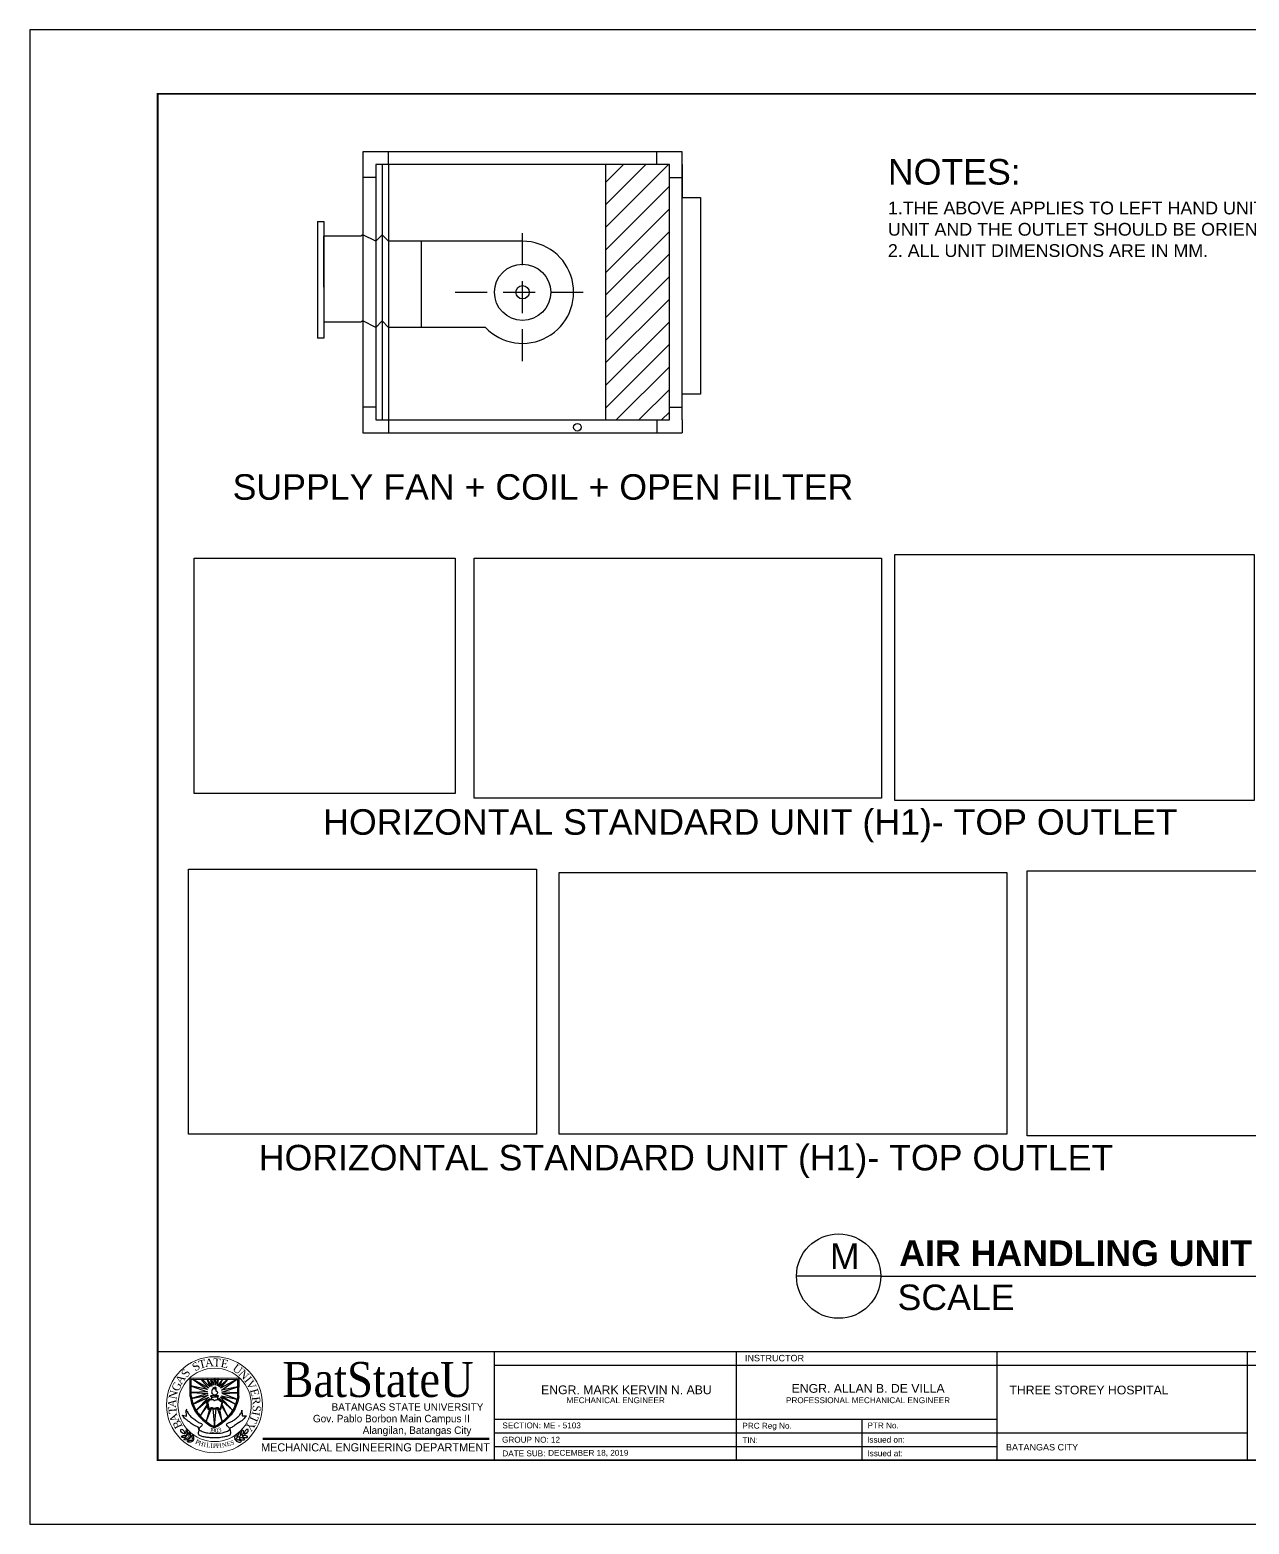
# Model space of a CAD drawing. Header units: inches. Extents: x 380.8 to 397.3, y 231.5 to 243.2.
# Drawn here: x 380.81 to 390.36, y 231.54 to 243.24 of the extents above; entities that cross this region are included whole.
import ezdxf
from ezdxf.enums import TextEntityAlignment as Align

# ---------------------------------------------------------------- set-up
doc = ezdxf.new("R2010")
doc.units = ezdxf.units.IN
doc.header["$MEASUREMENT"] = 0
doc.linetypes.add('DASHED2', pattern=[0.375, 0.25, -0.125])
for name, color, linetype in [('.1', 1, 'Continuous'), ('Hidden', 7, 'DASHED2'), ('SHEET', 3, 'Continuous'), ('text', 7, 'Continuous'), ('WALL', 2, 'Continuous')]:
    doc.layers.add(name, color=color, linetype=linetype)
doc.layers.add('stair', color=134, linetype='Continuous', lineweight=0)
doc.layers.add('texts', color=2, linetype='Continuous', lineweight=18)
doc.styles.add('arial', font='arial.ttf')
doc.styles.add('CGOTHIC', font='GOTHIC.TTF')
doc.styles.add('GARAMOND', font='GARA.TTF')
picture_1 = doc.add_image_def('image1.png', size_in_pixel=(440, 397))
picture_2 = doc.add_image_def('image2.png', size_in_pixel=(675, 398))
picture_3 = doc.add_image_def('image3.png', size_in_pixel=(616, 422))
picture_4 = doc.add_image_def('image4.png', size_in_pixel=(485, 369))
picture_5 = doc.add_image_def('image5.png', size_in_pixel=(655, 383))
picture_6 = doc.add_image_def('image6.png', size_in_pixel=(591, 381))

msp = doc.modelspace()

# ---------------------------------------------------------------- hatches: boundary and pattern name
h = msp.add_hatch()
h.set_pattern_fill('ANSI31', color=256)
h.set_pattern_definition([(45, (-1.32394, 0), (-0.088388348, 0.088388348), [])])
h.paths.add_polyline_path([(385.32191, 240.18195), (385.82191, 240.18195), (385.82191, 242.18195), (385.32191, 242.18195)])

# ---------------------------------------------------------------- linework, layer by layer
at = {"layer": '.1', "color": 0}
for p, q in [((397.3146, 243.23654), (380.8146, 243.23654)), ((380.8146, 243.23654), (380.8146, 231.53654)), ((380.8146, 231.53654), (397.3146, 231.53654))]:
    msp.add_line(p, q, dxfattribs=at)
at = {"layer": '.1', "linetype": 'Continuous', "ltscale": 0.5}
msp.add_line((386.34459, 232.88756), (386.34459, 232.03654), dxfattribs=at)
for p, q in [((385.92191, 242.28195), (383.42191, 242.28195)), ((383.42191, 242.28195), (383.42191, 242.18195)), ((383.62191, 242.18195), (383.62191, 242.28195)), ((385.72191, 242.18195), (385.72191, 242.28195)), ((385.92191, 242.18195), (385.92191, 242.28195)), ((383.42191, 242.18195), (383.42191, 240.18195)), ((383.52191, 242.08195), (383.42191, 242.08195)), ((385.82191, 242.18195), (383.52191, 242.18195)), ((383.52191, 242.18195), (383.52191, 240.18195)), ((383.57191, 242.18195), (383.57191, 240.18195)), ((383.62191, 242.18195), (383.62191, 240.18195)), ((385.32191, 242.18195), (385.32191, 240.18195)), ((385.82191, 240.18195), (385.82191, 242.18195)), ((385.82191, 242.08195), (385.92191, 242.08195)), ((385.92191, 240.18195), (385.92191, 242.18195)), ((385.92191, 242.18195), (385.92191, 241.92398)), ((385.92191, 241.92398), (386.06634, 241.92398)), ((386.06634, 241.92398), (386.06634, 240.38329)), ((383.06681, 241.73695), (383.06681, 240.82253)), ((383.06681, 241.73695), (383.11681, 241.73695)), ((383.11681, 241.73695), (383.11681, 240.82253)), ((383.40677, 241.62253), (383.11681, 241.62253)), ((383.11681, 241.22253), (383.11681, 241.62253)), ((383.42191, 241.63195), (383.40677, 241.62253)), ((383.52191, 241.58195), (383.42191, 241.63195)), ((383.57191, 241.63195), (383.52191, 241.58195)), ((383.57191, 241.63195), (383.62191, 241.58195)), ((384.67191, 241.58195), (383.62191, 241.58195)), ((383.87758, 241.58195), (383.87758, 240.90716)), ((383.11681, 241.22253), (383.11681, 240.82253)), ((383.40677, 240.94774), (383.11681, 240.94774)), ((383.42191, 240.95716), (383.40677, 240.94774)), ((383.52191, 240.90716), (383.42191, 240.95716)), ((383.57191, 240.95716), (383.52191, 240.90716)), ((383.57191, 240.95716), (383.62191, 240.90716)), ((384.38124, 240.90716), (383.62191, 240.90716)), ((383.11681, 240.82253), (383.06681, 240.82253)), ((386.06634, 240.38329), (385.92191, 240.38329)), ((383.52191, 240.28195), (383.42191, 240.28195)), ((385.82191, 240.28195), (385.92191, 240.28195)), ((383.42191, 240.18195), (383.42191, 240.08195)), ((383.52191, 240.18195), (385.82191, 240.18195)), ((383.62191, 240.18195), (383.62191, 240.08195)), ((385.72191, 240.18195), (385.72191, 240.08195)), ((385.92191, 240.18195), (385.92191, 240.08195)), ((383.42191, 240.08195), (385.92191, 240.08195)), ((387.47683, 233.47816), (386.81628, 233.47816)), ((387.47683, 233.47816), (392.68876, 233.47816)), ((382.06827, 232.53475), (382.06827, 232.67878)), ((382.20535, 232.58972), (382.07277, 232.61856)), ((382.07277, 232.61856), (382.20535, 232.57259)), ((382.07641, 232.54049), (382.07641, 232.6683)), ((382.21437, 232.60234), (382.09171, 232.6683)), ((382.09171, 232.6683), (382.20535, 232.58972)), ((382.16476, 232.6683), (382.15935, 232.66273)), ((382.15935, 232.66273), (382.21437, 232.60234)), ((382.22429, 232.61135), (382.16476, 232.6683)), ((382.20625, 232.6683), (382.20174, 232.6683)), ((382.20174, 232.6683), (382.22429, 232.61135)), ((382.23782, 232.61766), (382.20625, 232.6683)), ((382.23782, 232.6683), (382.22827, 232.66533)), ((382.22827, 232.66533), (382.23782, 232.61766)), ((382.25134, 232.62487), (382.23782, 232.6683)), ((382.25495, 232.6683), (382.25134, 232.62487)), ((382.26758, 232.6683), (382.25495, 232.6683)), ((382.28381, 232.6683), (382.26758, 232.62577)), ((382.26758, 232.62577), (382.26758, 232.6683)), ((382.32349, 232.6683), (382.28381, 232.61946)), ((382.28381, 232.61946), (382.29012, 232.6683)), ((382.29012, 232.6683), (382.28381, 232.6683)), ((382.36498, 232.6683), (382.29734, 232.61045)), ((382.29734, 232.61045), (382.32349, 232.6683)), ((382.43352, 232.6683), (382.30726, 232.60143)), ((382.30726, 232.60143), (382.36498, 232.6683)), ((382.31357, 232.58431), (382.43352, 232.6683)), ((382.44168, 232.61225), (382.31357, 232.58431)), ((382.31718, 232.57079), (382.44168, 232.61225)), ((382.44168, 232.53941), (382.44168, 232.6683)), ((382.44982, 232.53475), (382.45247, 232.67806)), ((382.20895, 232.55817), (382.0808, 232.51919)), ((382.0808, 232.51919), (382.20986, 232.54735)), ((382.20535, 232.57259), (382.08089, 232.56718)), ((382.08089, 232.56718), (382.20895, 232.55817)), ((382.20986, 232.54735), (382.09317, 232.47568)), ((382.09317, 232.47568), (382.21437, 232.53113)), ((382.21437, 232.53113), (382.11528, 232.42989)), ((382.11528, 232.42989), (382.22339, 232.52031)), ((382.19517, 232.49671), (382.20803, 232.43764)), ((382.20514, 232.49546), (382.21478, 232.44054)), ((382.23608, 232.53239), (382.23608, 232.51563)), ((382.2825, 232.53039), (382.2825, 232.51363)), ((382.40158, 232.42786), (382.29644, 232.52302)), ((382.31745, 232.49064), (382.30396, 232.43957)), ((382.42458, 232.47476), (382.30726, 232.53113)), ((382.30726, 232.53113), (382.40158, 232.42786)), ((382.30926, 232.43668), (382.32501, 232.49716)), ((382.31357, 232.54195), (382.42458, 232.47476)), ((382.31357, 232.54195), (382.43612, 232.51392)), ((382.44168, 232.56538), (382.31718, 232.57079)), ((382.31898, 232.55817), (382.44168, 232.56538)), ((382.43612, 232.51392), (382.31898, 232.55817)), ((382.01057, 232.38873), (382.04114, 232.38239)), ((382.04114, 232.38239), (382.03938, 232.4282)), ((382.20084, 232.46984), (382.14906, 232.38416)), ((382.14906, 232.38416), (382.20264, 232.45632)), ((382.19587, 232.34037), (382.23691, 232.4428)), ((382.22158, 232.43378), (382.19587, 232.34037)), ((382.24774, 232.44009), (382.25905, 232.30084)), ((382.25905, 232.30084), (382.27299, 232.44099)), ((382.28471, 232.44009), (382.32108, 232.33946)), ((382.32108, 232.33946), (382.30095, 232.43468)), ((382.31448, 232.46172), (382.36494, 232.37968)), ((382.36494, 232.37968), (382.31989, 232.47344)), ((382.47459, 232.4286), (382.47647, 232.38362)), ((382.47647, 232.38362), (382.50648, 232.3846))]:
    msp.add_line(p, q)
for centre, radius in [((384.67195, 241.18195), 0.22015), ((384.67191, 241.18195), 0.05204), ((385.10182, 240.12539), 0.02987), ((387.14656, 233.47816), 0.33027)]:
    msp.add_circle(centre, radius)
msp.add_arc((384.67191, 241.18195), 0.4, 223.391204, 90)
at = {"start_tangent": (-1, 0)}
msp.add_spline([(382.25793, 232.54725), (382.24655, 232.55344), (382.24056, 232.56282), (382.24056, 232.57319), (382.24056, 232.58118), (382.24296, 232.58537), (382.24535, 232.59335), (382.24895, 232.59255), (382.25014, 232.60054), (382.25254, 232.60653), (382.25574, 232.60214), (382.26193, 232.59655), (382.26672, 232.59655), (382.26632, 232.60293), (382.26412, 232.60872), (382.26452, 232.61072), (382.27031, 232.60573), (382.27031, 232.60114), (382.27131, 232.59675), (382.27131, 232.59196), (382.26952, 232.58457), (382.27391, 232.57779), (382.2793, 232.57798), (382.2827, 232.5692), (382.2817, 232.56202), (382.27651, 232.55224), (382.27151, 232.54805), (382.26532, 232.54685), (382.25773, 232.54685), (382.25813, 232.54685)], degree=3, dxfattribs=at)
for points in [[(382.06827, 232.53475), (382.07996, 232.48484), (382.10431, 232.42895), (382.13768, 232.38208), (382.20442, 232.32169), (382.24952, 232.29555), (382.25854, 232.29285)], [(382.07641, 232.54049), (382.08811, 232.49058), (382.11246, 232.4347), (382.14583, 232.38783), (382.21257, 232.32744), (382.25766, 232.3013), (382.26668, 232.29859)], [(382.19517, 232.49671), (382.19502, 232.50314), (382.20449, 232.5045), (382.21479, 232.50844), (382.22732, 232.5147), (382.23608, 232.51563), (382.23608, 232.51952)], [(382.44168, 232.54049), (382.42998, 232.49058), (382.40563, 232.4347), (382.37226, 232.38783), (382.30552, 232.32744), (382.26043, 232.3013), (382.25141, 232.29859)], [(382.44982, 232.53475), (382.43813, 232.48484), (382.41378, 232.42895), (382.38041, 232.38208), (382.31367, 232.32169), (382.26857, 232.29555), (382.25955, 232.29285)], [(382.32481, 232.49641), (382.32277, 232.50362), (382.31264, 232.50121), (382.30686, 232.5041), (382.30252, 232.5094), (382.29625, 232.51325), (382.29095, 232.51711), (382.2825, 232.51711)], [(382.20803, 232.43764), (382.21622, 232.43176), (382.2249, 232.43378), (382.23069, 232.43995), (382.23691, 232.4428), (382.24563, 232.4428), (382.25238, 232.44139), (382.25913, 232.43802), (382.27021, 232.44043), (382.27696, 232.44235), (382.28471, 232.44009), (382.30095, 232.43468), (382.30926, 232.43668)], [(382.21478, 232.44054), (382.22394, 232.44054), (382.22538, 232.44439), (382.23165, 232.44776), (382.24225, 232.45017), (382.25238, 232.44535), (382.25864, 232.44439), (382.26684, 232.44487), (382.27311, 232.44776), (382.28226, 232.44873), (382.28805, 232.44824), (382.29335, 232.44439), (382.29624, 232.44198), (382.30396, 232.43957)], [(382.02415, 232.24431), (382.00604, 232.25079), (381.99767, 232.26375), (381.99659, 232.27644), (381.99821, 232.2786), (382.00929, 232.27752), (382.02036, 232.26753), (382.02469, 232.25781), (382.02604, 232.24863), (382.02604, 232.24404), (382.02496, 232.24404), (382.02253, 232.24647), (382.02226, 232.24647)], [(382.04625, 232.23188), (382.05083, 232.24389), (382.04969, 232.25877), (382.04683, 232.26735), (382.04053, 232.27306), (382.03767, 232.27249), (382.03538, 232.26449), (382.03481, 232.25705), (382.03595, 232.24847), (382.03595, 232.24504), (382.03939, 232.23932), (382.04625, 232.23246), (382.0474, 232.23246)], [(382.06922, 232.21217), (382.0738, 232.22419), (382.07266, 232.23906), (382.06979, 232.24764), (382.0635, 232.25336), (382.06064, 232.25278), (382.05835, 232.24478), (382.05777, 232.23734), (382.05892, 232.22876), (382.05892, 232.22533), (382.06235, 232.21961), (382.06922, 232.21275), (382.07037, 232.21275)], [(382.44892, 232.21387), (382.44485, 232.22606), (382.44662, 232.24087), (382.44984, 232.24932), (382.45636, 232.25477), (382.4592, 232.25408), (382.46115, 232.24599), (382.46141, 232.23853), (382.45991, 232.23001), (382.45977, 232.22658), (382.4561, 232.22101), (382.44895, 232.21444), (382.4478, 232.21449)], [(382.4727, 232.2326), (382.46862, 232.24479), (382.47039, 232.2596), (382.47361, 232.26805), (382.48014, 232.27351), (382.48297, 232.27281), (382.48493, 232.26472), (382.48519, 232.25726), (382.48368, 232.24874), (382.48354, 232.24531), (382.47987, 232.23974), (382.47272, 232.23317), (382.47158, 232.23322)], [(382.4953, 232.24409), (382.51366, 232.24981), (382.52257, 232.26241), (382.52418, 232.27504), (382.52265, 232.27727), (382.51154, 232.27665), (382.50005, 232.26714), (382.49533, 232.2576), (382.49359, 232.24849), (382.4934, 232.2439), (382.49448, 232.24386), (382.49701, 232.24618), (382.49728, 232.24617)], [(382.04173, 232.22584), (382.03148, 232.21807), (382.01689, 232.215), (382.00785, 232.21534), (382.00059, 232.21977), (382.00034, 232.22268), (382.00738, 232.22713), (382.01436, 232.22976), (382.02291, 232.23107), (382.02621, 232.23204), (382.03266, 232.23035), (382.04118, 232.22568), (382.0415, 232.22458)], [(382.06469, 232.20613), (382.05445, 232.19836), (382.03986, 232.19529), (382.03082, 232.19563), (382.02356, 232.20006), (382.02331, 232.20297), (382.03035, 232.20742), (382.03733, 232.21005), (382.04588, 232.21136), (382.04918, 232.21233), (382.05563, 232.21064), (382.06414, 232.20597), (382.06447, 232.20487)], [(382.08982, 232.18831), (382.07958, 232.18054), (382.06499, 232.17747), (382.05595, 232.17781), (382.04869, 232.18224), (382.04844, 232.18515), (382.05548, 232.1896), (382.06246, 232.19223), (382.07101, 232.19354), (382.0743, 232.19451), (382.08076, 232.19282), (382.08927, 232.18815), (382.0896, 232.18705)], [(382.09435, 232.19435), (382.09893, 232.20636), (382.09779, 232.22124), (382.09492, 232.22982), (382.08863, 232.23554), (382.08577, 232.23496), (382.08348, 232.22696), (382.0829, 232.21952), (382.08405, 232.21094), (382.08405, 232.20751), (382.08748, 232.20179), (382.09435, 232.19493), (382.0955, 232.19493)], [(382.42307, 232.19711), (382.419, 232.20931), (382.42076, 232.22412), (382.42398, 232.23257), (382.43051, 232.23802), (382.43335, 232.23733), (382.4353, 232.22923), (382.43556, 232.22178), (382.43406, 232.21325), (382.43392, 232.20983), (382.43024, 232.20426), (382.4231, 232.19768), (382.42195, 232.19773)], [(382.42734, 232.19089), (382.43725, 232.1827), (382.45171, 232.17901), (382.46075, 232.17897), (382.46819, 232.1831), (382.46856, 232.186), (382.46171, 232.19073), (382.45485, 232.19366), (382.44636, 232.19533), (382.44311, 232.19643), (382.43659, 232.19501), (382.42789, 232.1907), (382.42752, 232.18962)], [(382.4532, 232.20764), (382.46311, 232.19945), (382.47756, 232.19577), (382.4866, 232.19573), (382.49404, 232.19986), (382.49442, 232.20275), (382.48756, 232.20749), (382.4807, 232.21041), (382.47221, 232.21208), (382.46896, 232.21318), (382.46244, 232.21176), (382.45374, 232.20746), (382.45337, 232.20637)], [(382.47697, 232.22637), (382.48688, 232.21818), (382.50133, 232.2145), (382.51037, 232.21446), (382.51781, 232.21859), (382.51819, 232.22148), (382.51134, 232.22622), (382.50448, 232.22915), (382.49598, 232.23081), (382.49273, 232.23191), (382.48621, 232.23049), (382.47751, 232.22619), (382.47714, 232.2251)]]:
    msp.add_spline(points, degree=3)
for points, end_tangent in [([(382.20514, 232.49546), (382.21767, 232.5022), (382.22635, 232.50991), (382.23502, 232.51232), (382.2437, 232.51328), (382.25238, 232.50991), (382.25575, 232.50557), (382.25913, 232.50316), (382.26395, 232.5075), (382.27503, 232.50991), (382.28564, 232.51184), (382.29721, 232.50654), (382.30492, 232.49883), (382.31456, 232.49546), (382.31745, 232.4969), (382.31745, 232.49064)], (0, -1)), ([(382.23377, 232.54397), (382.24835, 232.54317), (382.26353, 232.54257), (382.27372, 232.54277), (382.2827, 232.54377), (382.28769, 232.54337), (382.28789, 232.53858), (382.28789, 232.53459), (382.2861, 232.53099), (382.2819, 232.53039), (382.27352, 232.5296), (382.25894, 232.5296), (382.24156, 232.5292), (382.23717, 232.53179), (382.23218, 232.53499), (382.23357, 232.54417), (382.23357, 232.54516)], (-1, 0))]:
    msp.add_spline(points, degree=3, dxfattribs=dict(end_tangent=end_tangent))
for points, knots in [([(382.50648, 232.3846), (382.50714, 232.38463), (382.51118, 232.38387), (382.4883, 232.36241), (382.47431, 232.34399), (382.44565, 232.32811), (382.41923, 232.31033), (382.3999, 232.29476), (382.37903, 232.28794), (382.38329, 232.26625), (382.38846, 232.24897), (382.37623, 232.22784), (382.35103, 232.22308), (382.31817, 232.21455), (382.27776, 232.21147), (382.23824, 232.21049), (382.20317, 232.21587), (382.17222, 232.21916), (382.14987, 232.22718), (382.13776, 232.23632), (382.1334, 232.2445), (382.13696, 232.25925), (382.14007, 232.27382), (382.13504, 232.29896), (382.09929, 232.30634), (382.07202, 232.32944), (382.04663, 232.34908), (382.02495, 232.36389), (382.01759, 232.37842), (382.00569, 232.38963), (382.01033, 232.38902), (382.0152, 232.38777)], [1.52509566, 1.52509566, 1.52509566, 1.52509566, 1.53207344, 1.58461165, 1.6335577, 1.69806939, 1.76871142, 1.82363102, 1.85615423, 1.87443349, 1.94275521, 1.95956409, 2.0138373, 2.08171566, 2.16866491, 2.25326121, 2.31812611, 2.38039581, 2.43947884, 2.45720036, 2.4700917, 2.49227239, 2.54351783, 2.56029693, 2.63925905, 2.72163109, 2.78010421, 2.83264791, 2.87108644, 2.88537242, 2.91114476, 2.91114476, 2.91114476, 2.91114476]), ([(382.04209, 232.433), (382.03371, 232.433), (382.05409, 232.40589), (382.06368, 232.38708), (382.08959, 232.36406), (382.11867, 232.34708), (382.13758, 232.32789), (382.16803, 232.32299), (382.1608, 232.3076), (382.15291, 232.29932), (382.14235, 232.29291), (382.13418, 232.27656), (382.15988, 232.26201), (382.18923, 232.25357), (382.22554, 232.24726), (382.25535, 232.24764), (382.29038, 232.24705), (382.32941, 232.25173), (382.36179, 232.2649), (382.3795, 232.27538), (382.37954, 232.28671), (382.37002, 232.29363), (382.36393, 232.30208), (382.35293, 232.30783), (382.35628, 232.31918), (382.36636, 232.33121), (382.38926, 232.33487), (382.4131, 232.35184), (382.43574, 232.36736), (382.45272, 232.38454), (382.46319, 232.40014), (382.47242, 232.41175), (382.47461, 232.42658), (382.47459, 232.4286)], [0, 0, 0, 0, 0.05015677, 0.09732989, 0.16941511, 0.23846923, 0.29738227, 0.34519032, 0.36160902, 0.38475292, 0.41540171, 0.43521016, 0.48008218, 0.54908588, 0.63759308, 0.69239675, 0.72818115, 0.84754613, 0.9203779, 0.94487982, 0.95929114, 0.97972207, 1.01030939, 1.0239692, 1.04625377, 1.06606424, 1.11908078, 1.17380836, 1.241086, 1.28254417, 1.31829324, 1.35059418, 1.37988475, 1.37988475, 1.37988475, 1.37988475]), ([(382.03941, 232.43198), (382.04017, 232.43286), (382.04156, 232.43348), (382.04366, 232.43344), (382.04398, 232.43344)], [3.0484676524, 3.0484676524, 3.0484676524, 3.0484676524, 3.0588690437, 3.0607909809, 3.0607909809, 3.0607909809, 3.0607909809]), ([(382.25456, 232.35608), (382.25657, 232.35576), (382.26008, 232.3552), (382.26262, 232.35545), (382.26454, 232.35603)], [0, 0, 0, 0, 0.0114553424, 0.0200747395, 0.0200747395, 0.0200747395, 0.0200747395]), ([(382.25456, 232.35265), (382.25657, 232.35233), (382.26008, 232.35177), (382.26262, 232.35202), (382.26454, 232.3526)], [0, 0, 0, 0, 0.0114553424, 0.0200747395, 0.0200747395, 0.0200747395, 0.0200747395]), ([(382.2555, 232.34454), (382.25718, 232.3448), (382.25999, 232.3452), (382.26215, 232.34506), (382.26341, 232.34475)], [0.0017854758, 0.0017854758, 0.0017854758, 0.0017854758, 0.0114553424, 0.0182365583, 0.0182365583, 0.0182365583, 0.0182365583]), ([(382.25577, 232.34115), (382.25736, 232.3414), (382.25996, 232.34175), (382.26199, 232.34164), (382.26308, 232.3414)], [0.0023117887, 0.0023117887, 0.0023117887, 0.0023117887, 0.0114553424, 0.0176246016, 0.0176246016, 0.0176246016, 0.0176246016])]:
    msp.add_open_spline(points, degree=3, knots=knots)
at = {"layer": 'Hidden'}
for p, q in [((384.67191, 240.64362), (384.67191, 241.67254)), ((384.14512, 241.18195), (385.19877, 241.18195))]:
    msp.add_line(p, q, dxfattribs=at)
at = {"layer": 'SHEET', "color": 1}
for p, q in [((381.8146, 232.88756), (396.8146, 232.88756)), ((384.44831, 232.88774), (384.44831, 232.03654)), ((384.44831, 232.88756), (384.44831, 232.03654)), ((386.34459, 232.88774), (386.34459, 232.03654)), ((386.34459, 232.88756), (386.34459, 232.03654)), ((388.38733, 232.03654), (388.38733, 232.88756)), ((390.34458, 232.88756), (390.34458, 232.03654)), ((384.44831, 232.78119), (393.85058, 232.78119)), ((384.44831, 232.35734), (388.38733, 232.35734)), ((384.44831, 232.25041), (390.34458, 232.25041)), ((387.32917, 232.35734), (387.32917, 232.03654)), ((384.44831, 232.14348), (386.16586, 232.14348)), ((384.44831, 232.14348), (388.38733, 232.14348)), ((386.34459, 232.14348), (388.06214, 232.14348))]:
    msp.add_line(p, q, dxfattribs=at)
at = {"layer": 'stair'}
for p, q in [((382.06827, 232.67878), (382.45247, 232.67806)), ((382.07641, 232.6683), (382.44168, 232.6683))]:
    msp.add_line(p, q, dxfattribs=at)
msp.add_circle((382.25972, 232.47108), 0.37608, dxfattribs=at)
at = {"layer": 'stair', "lineweight": 20}
for centre, radius in [((382.25972, 232.47108), 0.37608), ((382.26107, 232.47), 0.28722)]:
    msp.add_circle(centre, radius, dxfattribs=at)
at = {"layer": 'texts', "color": 85, "linetype": 'Continuous', "lineweight": 50}
msp.add_line((382.63968, 232.20413), (384.4115, 232.20413), dxfattribs=at)
at = {"layer": 'WALL', "color": 1, "linetype": 'Continuous', "const_width": 0.01418}
msp.add_lwpolyline([(381.8146, 232.03654), (396.8146, 232.03654), (396.8146, 242.73654), (381.8146, 242.73654)], close=True, dxfattribs=at)

# ---------------------------------------------------------------- texts
at = {"char_height": 0.2, "attachment_point": 1, "style": 'arial'}
for s, width, insert in [('NOTES:\\P{\\H0.5x;1.THE ABOVE APPLIES TO LEFT HAND UNIT. FOR   RIGHT HAND UNIT, THE COIL CONNECTION PIPES ARE ON THE RIGHT OF UNIT AND THE OUTLET SHOULD BE ORIENTED FROM LEFT SIDE UNIT\\P2. ALL UNIT DIMENSIONS ARE IN MM.}', 8.6012036, (387.53242, 242.2253)), ('SUPPLY FAN + COIL + OPEN FILTER', 6.4290621, (382.40177, 239.7573)), ('HORIZONTAL STANDARD UNIT (H1)- TOP OUTLET', 6.7852105, (383.11112, 237.13433)), ('HORIZONTAL STANDARD UNIT (H1)- TOP OUTLET', 6.7852105, (382.60651, 234.5063)), ('M', 0.0385532, (387.07838, 233.73428)), ('{\\fArial|b1|i0|c0|p34;AIR HANDLING UNIT DETAILS}', 5.5498971, (387.6214, 233.75836)), ('SCALE                                             NTS', 5.0445619, (387.60777, 233.41251))]:
    msp.add_mtext_dynamic_manual_height_columns(s, width=width, gutter_width=1, heights=[0], dxfattribs=dict(at, insert=insert))
at = {"attachment_point": 1}
for s, insert, char_height, width, rotation in [('{\\fTimes New Roman|b0|i0|c0|p18;\\C1;A}', (382.18221, 232.82898), 0.0626808, 4.9319098, 5.718517), ('{\\fTimes New Roman|b0|i0|c0|p18;\\C1;T}', (382.25138, 232.83475), 0.0626808, 0.053068, 356.815034), ('{\\fTimes New Roman|b0|i0|c0|p18;\\C1;S}', (381.99315, 232.71455), 0.0626808, 4.9319098, 56.110392), ('{\\fTimes New Roman|b0|i0|c0|p18;\\C1;S}', (382.07602, 232.78349), 0.0626808, 4.9319098, 33.231794), ('{\\fTimes New Roman|b0|i0|c0|p18;\\C1;T}', (382.1285, 232.81287), 0.0626808, 4.9319098, 14.44799), ('{\\fTimes New Roman|b0|i0|c0|p18;\\C1;E}', (382.3173, 232.82997), 0.0626808, 4.9319098, 348.690449), ('{\\fTimes New Roman|b0|i0|c0|p18;\\C1;U}', (382.43232, 232.79531), 0.0626808, 4.9319098, 323.501255), ('{\\fTimes New Roman|b0|i0|c0|p18;\\C1;N}', (382.48826, 232.75256), 0.0626808, 4.9319098, 314.135636), ('{\\fTimes New Roman|b0|i0|c0|p18;\\C1;G}', (381.92004, 232.59591), 0.0626808, 4.9319098, 65.934744), ('{\\fTimes New Roman|b0|i0|c0|p18;\\C1;A}', (381.9474, 232.66022), 0.0626808, 4.9319098, 56.110392), ('{\\fTimes New Roman|b0|i0|c0|p18;\\C1;I}', (382.53815, 232.70037), 0.0626808, 4.9319098, 308.645401), ('{\\fTimes New Roman|b0|i0|c0|p18;\\C1;V}', (382.56, 232.67225), 0.0626808, 4.9319098, 298.200173), ('{\\fTimes New Roman|b0|i0|c0|p18;\\C1;E}', (382.59733, 232.60384), 0.0626808, 4.9319098, 285.478678), ('{\\fTimes New Roman|b0|i0|c0|p18;\\C1;A}', (381.89438, 232.45087), 0.0626808, 4.9319098, 85.537049), ('{\\fTimes New Roman|b0|i0|c0|p18;\\C1;N}', (381.89949, 232.52308), 0.0626808, 4.9319098, 77.561612), ('{\\fTimes New Roman|b0|i0|c0|p18;\\C1;R}', (382.61528, 232.53875), 0.0626808, 4.9319098, 276.199548), ('{\\fTimes New Roman|b0|i0|c0|p18;\\C1;T}', (381.90281, 232.39753), 0.0626808, 4.9319098, 94.266522), ('{\\fTimes New Roman|b0|i0|c0|p18;\\C1;A}', (381.92513, 232.32563), 0.0626808, 4.9319098, 110.366728), ('{\\fTimes New Roman|b0|i0|c0|p18;\\C1;T}', (382.6084, 232.37055), 0.0626808, 4.9319098, 245.977986), ('{\\fTimes New Roman|b0|i0|c0|p18;\\C1;I}', (382.61621, 232.41116), 0.0626808, 4.9319098, 259.810801), ('{\\fTimes New Roman|b0|i0|c0|p18;\\C1;S}', (382.62314, 232.46529), 0.0626808, 4.9319098, 266.058573), ('{\\fTimes New Roman|b0|i0|c0|p18;\\C1;B}', (381.95531, 232.27478), 0.0626808, 4.9319098, 115.184082), ('{\\fTimes New Roman|b0|i0|c0|p18;\\C1;1}', (382.22406, 232.29221), 0.0351012, 4.9319098, 350.696744), ('{\\fTimes New Roman|b0|i0|c0|p18;\\C1;9}', (382.23764, 232.2886), 0.0351012, 4.9319098, 359.89652), ('{\\fTimes New Roman|b0|i0|c0|p18;\\C1;0}', (382.26366, 232.28787), 0.0351012, 4.9319098, 359.89652), ('{\\fTimes New Roman|b0|i0|c0|p18;\\C1;3}', (382.28264, 232.28829), 0.0351012, 4.9319098, 14.572685), ('{\\fTimes New Roman|b0|i0|c0|p18;\\C1;Y}', (382.58339, 232.3121), 0.0626808, 4.9319098, 237.493978), ('{\\fTimes New Roman|b0|i0|c0|p18;\\C1;P}', (382.12072, 232.20182), 0.0351012, 4.9319098, 333.244975), ('{\\fTimes New Roman|b0|i0|c0|p18;\\C1;P}', (382.12169, 232.20182), 0.0351012, 4.9319098, 333.244975), ('{\\fTimes New Roman|b0|i0|c0|p18;\\C1;H}', (382.14269, 232.18941), 0.0351012, 4.9319098, 342.36893), ('{\\fTimes New Roman|b0|i0|c0|p18;\\C1;I}', (382.17845, 232.1778), 0.0351012, 4.9319098, 350.744632), ('{\\fTimes New Roman|b0|i0|c0|p18;\\C1;L}', (382.20009, 232.17459), 0.0351012, 4.9319098, 350.696744), ('{\\fTimes New Roman|b0|i0|c0|p18;\\C1;I}', (382.22935, 232.16909), 0.0351012, 4.9319098, 357.832532), ('{\\fTimes New Roman|b0|i0|c0|p18;\\C1;P}', (382.24698, 232.16747), 0.0351012, 4.9319098, 359.89652), ('{\\fTimes New Roman|b0|i0|c0|p18;\\C1;P}', (382.26913, 232.16633), 0.0351012, 4.9319098, 7.516181), ('{\\fTimes New Roman|b0|i0|c0|p18;\\C1;I}', (382.29597, 232.16759), 0.0351012, 4.9319098, 9.039112), ('{\\fTimes New Roman|b0|i0|c0|p18;\\C1;N}', (382.31406, 232.16919), 0.0351012, 4.9319098, 12.924469), ('{\\fTimes New Roman|b0|i0|c0|p18;\\C1;E}', (382.35109, 232.17853), 0.0351012, 4.9319098, 14.572685), ('{\\fTimes New Roman|b0|i0|c0|p18;\\C1;S}', (382.38086, 232.18711), 0.0351012, 4.9319098, 14.572685)]:
    msp.add_mtext(s, dxfattribs=dict(at, insert=insert, char_height=char_height, width=width, rotation=rotation))
at = {"color": 250, "linetype": 'Continuous', "lineweight": 0, "insert": (382.62397, 232.16963), "char_height": 0.0638266, "width": 1.948843, "attachment_point": 1}
msp.add_mtext('{\\fCentury Gothic|b0|i0|c0|p34;\\C7;MECHANICAL ENGINEERING DEPARTMENT}', dxfattribs=at)
at = {"layer": 'text', "style": 'arial'}
for s, height, p in [('INSTRUCTOR', 0.050529, (386.4132, 232.81126)), ('ENGR. MARK KERVIN N. ABU', 0.0685709, (384.81694, 232.55368)), ('ENGR. ALLAN B. DE VILLA', 0.0685709, (386.7787, 232.56491)), ('THREE STOREY HOSPITAL', 0.0685709, (388.48369, 232.55227)), ('MECHANICAL ENGINEER', 0.0457139, (385.01581, 232.48373)), ('PROFESSIONAL MECHANICAL ENGINEER', 0.0457139, (386.73458, 232.48373)), ('SECTION: ME - 5103', 0.0457139, (384.51444, 232.28636)), ('PRC Reg No.', 0.0457139, (386.39306, 232.28415)), ('PTR No.', 0.045714, (387.37272, 232.28636)), ('GROUP NO: 12', 0.0457139, (384.51137, 232.1745)), ('TIN:', 0.045714, (386.39306, 232.17073)), ('Issued on:', 0.045714, (387.36965, 232.1745)), ('BATANGAS CITY', 0.0505294, (388.4567, 232.11332)), ('DATE SUB:', 0.045714, (384.51391, 232.06756)), ('DECEMBER 18, 2019', 0.0457139, (384.87234, 232.07195)), ('Issued at:', 0.045714, (387.37222, 232.06756))]:
    msp.add_text(s, height=height, dxfattribs=at).set_placement(p)
at = {"layer": 'text', "width": 1}
for s, height, style, p in [('BatStateU', 0.274287, 'GARAMOND', (383.54049, 232.53195)), ('BATANGAS STATE UNIVERSITY', 0.0583836, 'CGOTHIC', (383.77086, 232.42449)), ('Gov. Pablo Borbon Main Campus II', 0.0583836, 'CGOTHIC', (383.6447, 232.33389)), ('Alangilan, Batangas City', 0.0583836, 'CGOTHIC', (383.84548, 232.24263))]:
    msp.add_text(s, height=height, dxfattribs=dict(at, style=style)).set_placement(p, align=Align.CENTER)

# ---------------------------------------------------------------- pictures from other files: only their frames are drawn
image = msp.add_image(picture_1, insert=(382.10093, 237.25667), size_in_units=(2.04304, 1.84338))
image.dxf.flags = 7
image = msp.add_image(picture_2, insert=(384.29378, 237.22031), size_in_units=(3.188, 1.87974))
image.dxf.flags = 7
image = msp.add_image(picture_3, insert=(387.58643, 237.20168), size_in_units=(2.81464, 1.92821))
image.dxf.flags = 7
image = msp.add_image(picture_4, insert=(382.05679, 234.59046), size_in_units=(2.72507, 2.0733))
image.dxf.flags = 7
image = msp.add_image(picture_5, insert=(384.95942, 234.59046), size_in_units=(3.50458, 2.04924))
image.dxf.flags = 7
image = msp.add_image(picture_6, insert=(388.62138, 234.57739), size_in_units=(3.21932, 2.0754))
image.dxf.flags = 7

doc.saveas('drawing.dxf')
